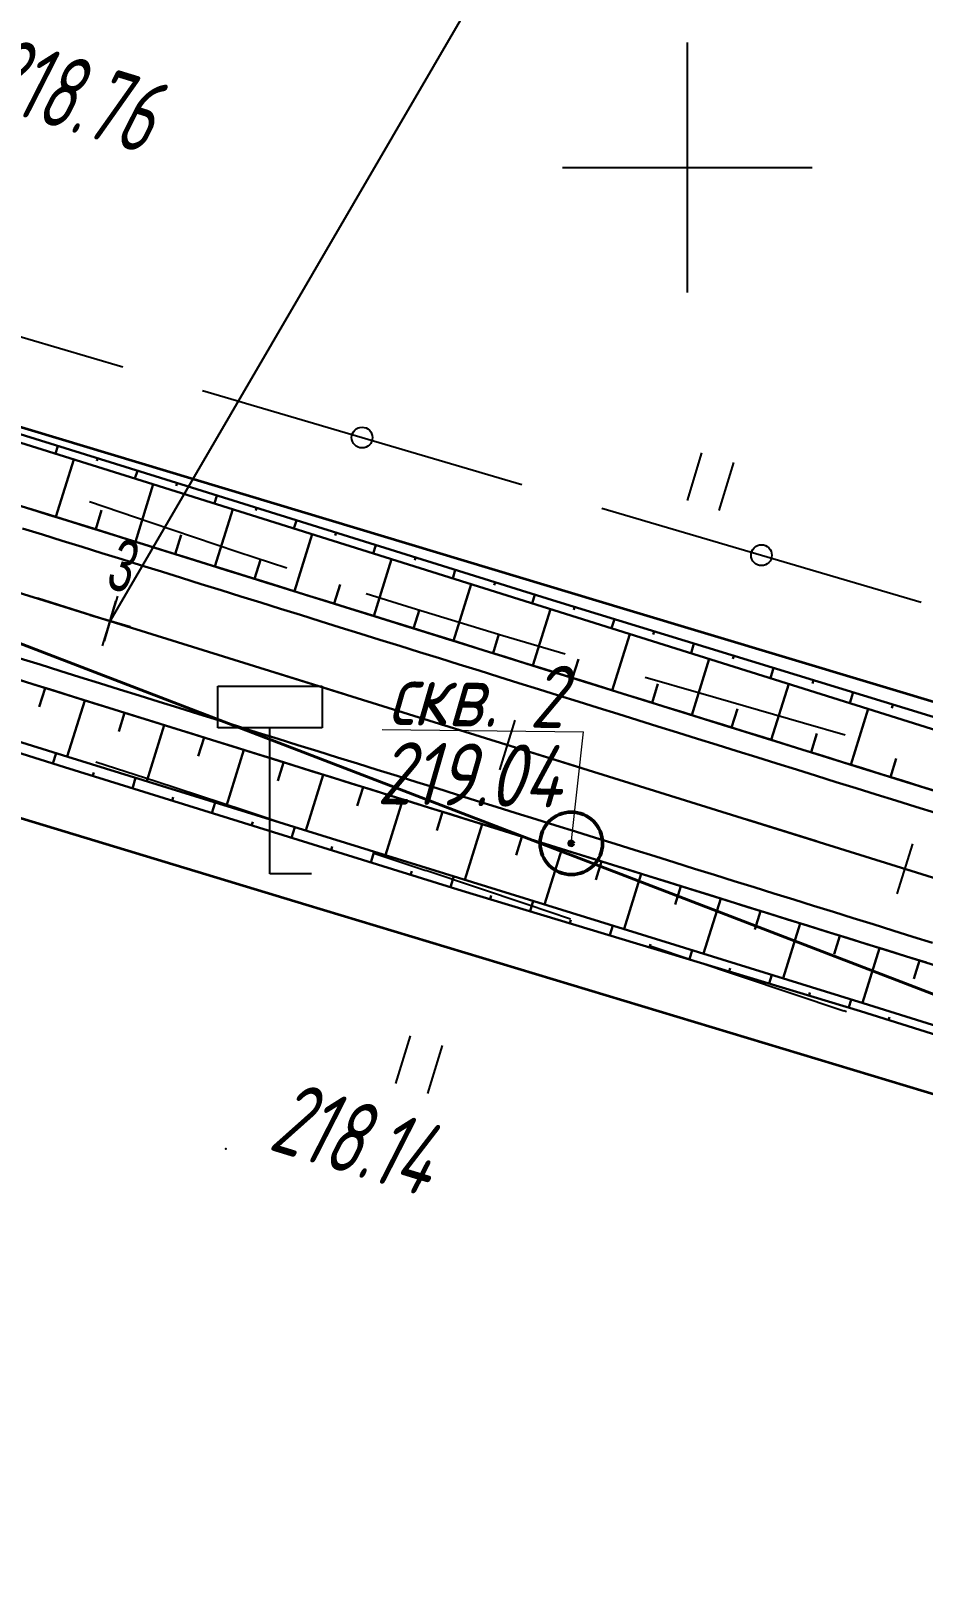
# Model space of a CAD drawing. Header units: millimetres. Extents: x -1799 to 6962, y -1020 to 4121.
# Drawn here: x -1437.2 to -1394.3, y 3811.4 to 3885.2 of the extents above; entities that cross this region are included whole.
import ezdxf
from ezdxf import colors
from ezdxf.entities.mleader import LeaderData, LeaderLine
from ezdxf.math import Vec2, Vec3

# ---------------------------------------------------------------- set-up
doc = ezdxf.new("R2010")
doc.units = ezdxf.units.MM
doc.linetypes.add('CONTI', pattern=[0])
doc.linetypes.add('STROT', pattern=[1.7, 0.5, -1.2])
for name, color, linetype, lineweight in [('10', 1, 'Continuous', 35), ('геология', 7, 'Continuous', 20), ('КОПИЯ_ОСЬ_13_ОТКОСЫ', 7, 'Continuous', 30), ('КОПИЯ_ОСЬ_ГРАНИЦЫ_ПОЛОС', 7, 'Continuous', 30), ('ОСЬ_ВЕРХ_ПОКРЫТИЯ_ГРАНИЦЫ_ПОЛОС', 7, 'Continuous', 30), ('ОСЬ_ВЕРХ_ПОКРЫТИЯ_ОСЬ', 1, 'Continuous', 30), ('Отметки', 5, 'Continuous', 30)]:
    doc.layers.add(name, color=color, linetype=linetype, lineweight=lineweight)
for name, color, linetype in [('_Ростелеком', 6, 'Continuous'), ('PI_OTDEFAULT', 172, 'CONTI'), ('PI_TTDEFAULT', 5, 'CONTI'), ('PLN_O', 7, 'CONTI'), ('SETKR', 2, 'CONTI'), ('SIT_LDEFAULT', 7, 'CONTI'), ('ZAPSKDEFAULT', 7, 'CONTI'), ('КОПИЯ_ОСЬ_ТАНГЕНСЫ', 1, 'Continuous'), ('ОСЬ_ВЕРХ_ПОКРЫТИЯ_ПИКЕТЫ', 1, 'Continuous'), ('ОСЬ_ВЕРХ_ПОКРЫТИЯ_ТАНГЕНСЫ', 1, 'Continuous'), ('разметка', 7, 'Continuous')]:
    doc.layers.add(name, color=color, linetype=linetype)
doc.styles.add('eskd', font='spds.shx', dxfattribs={"width": 1.2, "oblique": 15})
doc.styles.get("Standard").update_dxf_attribs({"font": 'arial.ttf'})
doc.styles.add('STYLE1', font='romand.shx', dxfattribs={"width": 0.9})
doc.styles.add('ГОСТ', font='', dxfattribs={"oblique": 15, "height": 4})
doc.styles.get('ГОСТ').set_extended_font_data('GOST type A')
doc.linetypes.add('кабель_связи_проект.', pattern='A,10,-1,["/",STYLE1,S=3,R=0,X=0,Y=-1.5],-4.1', length=15.1)

# ---------------------------------------------------------------- blocks, each defined once
blk = doc.blocks.new('BL_333')
at = {"color": 0}
for p, q in [((0, -6), (0, 6)), ((-6, 0), (6, 0))]:
    blk.add_line(p, q, dxfattribs=at)
blk = doc.blocks.new('BL_2011')
at = {"color": 0}
for p, q in [((0, 0), (0, 2.4)), ((1.6, 0), (1.6, 2.4))]:
    blk.add_line(p, q, dxfattribs=at)
blk = doc.blocks.new('BL_13')
at = {"color": 0}
for p, q in [((-2.5, 7), (-2.5, 9)), ((-2.5, 9), (2.5, 9)), ((2.5, 9), (2.5, 7)), ((0, 7), (-2.5, 7)), ((0, 0), (0, 7)), ((2.5, 7), (0, 7)), ((2, 0), (0, 0))]:
    blk.add_line(p, q, dxfattribs=at)
blk = doc.blocks.new('_None')
blk = doc.blocks.new('Крест')
at = {"layer": 'Отметки'}
for points in [[(0, 1), (0, -1)], [(-1, 0), (1, 0)]]:
    blk.add_lwpolyline(points, dxfattribs=at)

msp = doc.modelspace()

# ---------------------------------------------------------------- linework, layer by layer
at = {"layer": '10'}
for points in [[(-1663.636625153935, 3941.522183521104), (-1663.636625153935, 3941.522183521104), (-1660.504035623444, 3940.703480734875), (-1623.014035623686, 3929.81348073521), (-1594.45403562363, 3919.163480734837), (-1520.484035623425, 3891.126014574816), (-1408.554035623723, 3857.403480735061), (-1310.614035623314, 3827.993480734912), (-1310.614035623314, 3827.693480735098), (-1200.334035623519, 3792.743480734912), (-1162.754035623444, 3776.953480734875)], [(-804.504035623444, 3662.403480735061), (-824.5340356237048, 3666.023480735173), (-948.4240356233695, 3671.803480735433), (-975.8940356235744, 3675.363480735024), (-1007.464035623407, 3684.893480735284), (-1045.044035623481, 3689.693480735098), (-1091.514035623686, 3701.643480735284), (-1136.714035623407, 3726.003480734688), (-1145.914035623593, 3731.613480735024), (-1190.934035623612, 3759.81348073521), (-1203.524035623463, 3777.133480735508), (-1281.424035623369, 3800.433480735322), (-1370.854035623537, 3827.173480734614), (-1423.974035623649, 3843.233480735135), (-1467.20403562363, 3856.303480735433), (-1517.944035623388, 3871.633480735508), (-1536.604035623537, 3877.273480735173), (-1560.794035623481, 3884.923480734614), (-1568.404035623351, 3887.323480734986), (-1611.244035623668, 3900.8734807348), (-1670.724533441118, 3919.71056948175)]]:
    msp.add_lwpolyline(points, dxfattribs=at)
at = {"layer": '_Ростелеком', "linetype": 'кабель_связи_проект.', "lineweight": 40, "ltscale": 0.25}
msp.add_lwpolyline([(-1657.508299623549, 3939.309212735307), (-1658.166559841649, 3937.633192245302), (-1600.278279218406, 3918.21813336612), (-1339.90307447779, 3818.219484850218), (-1287.499567368408, 3802.76526898091), (-1263.755260603901, 3795.430219643203), (-1223.530477714949, 3781.706089482096), (-1196.627684615718, 3769.679823335645), (-1196.627684615718, 3769.679823335645), (-1140.230327299932, 3729.428283091088), (-1091.099603466128, 3703.07820017488), (-1044.780343006647, 3690.316537799698), (-948.5302202035, 3678.474030340475), (-823.7066648495584, 3672.227009011817)], dxfattribs=at)
at = {"layer": 'PI_TTDEFAULT', "color": 5}
msp.add_point((-1427.828299623556, 3831.499215735507, 218.139), dxfattribs=at)
at = {"layer": 'PLN_O'}
for p, q in [((-1447.20829962356, 3873.309212735307), (-1432.778299623567, 3869.059212735307)), ((-1428.948299623551, 3867.929215735209), (-1413.598299623574, 3863.409211734695)), ((-1409.758299623549, 3862.279213735287), (-1394.408299623572, 3857.759217735765))]:
    msp.add_line(p, q, dxfattribs=at)
for centre in [(-1421.278299623567, 3865.669213734952), (-1402.088299623565, 3860.01921173503)]:
    msp.add_circle(centre, 0.5, dxfattribs=at)
at = {"layer": 'SIT_LDEFAULT', "color": 7}
for p, q in [((-1431.408299623572, 3861.569214735565), (-1434.378299623602, 3862.579216734891)), ((-1427.248299623598, 3860.169213734952), (-1431.408299623572, 3861.569214735565)), ((-1424.898299623563, 3859.399216735189), (-1427.248299623598, 3860.169213734952)), ((-1418.878299623602, 3857.469216735487), (-1421.078299623556, 3858.169213734952)), ((-1414.508299623549, 3856.139214735863), (-1418.878299623602, 3857.469216735487)), ((-1411.518299623558, 3855.259217735765), (-1414.508299623549, 3856.139214735863)), ((-1404.998299623598, 3853.369217735169), (-1407.678299623591, 3854.149216735189)), ((-1400.068299623605, 3851.95921473523), (-1404.998299623598, 3853.379212735606)), ((-1398.068299623605, 3851.379212735606), (-1400.068299623605, 3851.949212734972)), ((-1434.068299623605, 3850.099213735585), (-1431.1882996236, 3849.159211734695)), ((-1431.1882996236, 3849.169213734952), (-1426.948299623551, 3847.76921173503)), ((-1426.948299623551, 3847.76921173503), (-1424.558299623595, 3846.979210735683)), ((-1420.768299623558, 3845.729210735683), (-1418.21829962357, 3844.879212735606)), ((-1418.21829962357, 3844.889214735863), (-1413.348299623574, 3843.259217735765)), ((-1413.348299623574, 3843.259217735765), (-1411.268299623558, 3842.559212735307)), ((-1407.488299623588, 3841.279213735287), (-1403.138299623553, 3839.809212735307)), ((-1403.138299623553, 3839.819214735565), (-1398.138299623553, 3838.129212735606)), ((-1398.138299623553, 3838.149216735189), (-1397.998299623598, 3838.099213735585))]:
    msp.add_line(p, q, dxfattribs=at)
at = {"layer": 'геология', "color": 1, "linetype": 'Continuous'}
for p, q in [((-1410.636047938422, 3851.519670627465), (-1420.311522245922, 3851.628282057506)), ((-1411.224821543836, 3846.179097643507), (-1410.63646304394, 3851.535294876819))]:
    msp.add_line(p, q, dxfattribs=at)
at = {"layer": 'геология', "color": 1, "linetype": 'Continuous', "lineweight": 50}
for radius in [1.5, 0.1033866461948492]:
    msp.add_circle((-1411.224821543836, 3846.179097643507), radius, dxfattribs=at)
at = {"layer": 'КОПИЯ_ОСЬ_13_ОТКОСЫ'}
for points in [[(-1642.687924493939, 3918.915540434805), (-1639.919601615131, 3917.945707925049), (-1631.789505179584, 3915.149239190308), (-1620.89121263808, 3911.487255700317), (-1608.225509818256, 3907.335892327515), (-1603.690185721576, 3905.87210143396), (-1598.23960893935, 3904.126209862915), (-1591.877594168842, 3902.104225762573), (-1583.69451921767, 3899.52374709436), (-1570.962066825092, 3895.539349206177), (-1347.280853446186, 3825.834572442261), (-1335.879333670795, 3822.330040581909), (-1324.458435233295, 3818.889114983765), (-1287.204132254779, 3807.816902764526)], [(-1644.151313956439, 3917.431179650513), (-1638.731849845111, 3915.537521966186), (-1633.303924735248, 3913.668276437012), (-1622.394249137104, 3909.985439904419), (-1610.625999625385, 3906.108627923218), (-1607.001716788471, 3904.931553490845), (-1601.578575308979, 3903.082672723022), (-1596.152900870502, 3901.246632226196), (-1588.915924246967, 3898.815521844116), (-1586.200882132709, 3897.910179742065), (-1575.338745291889, 3894.310490258423), (-1569.003494437397, 3892.219639428345), (-1540.471969779193, 3882.941700585571), (-1511.903457816303, 3873.77826751062), (-1502.351394828022, 3870.818634637085), (-1483.229110892475, 3864.957855828491), (-1473.659118827045, 3862.056259759155), (-1454.510009940326, 3856.281662591186), (-1435.413879569232, 3850.337120660034), (-1397.202270682514, 3838.510094292847), (-1348.108947928607, 3823.169106133667), (-1336.694671805561, 3819.650688775268), (-1325.260986502826, 3816.195961602417), (-1301.526367362201, 3809.119957574097)], [(-1507.678467113486, 3887.336215229158), (-1488.448433148287, 3881.415341118735), (-1469.597784236152, 3875.749873152387), (-1431.215973217002, 3863.808188648348), (-1412.12339814376, 3857.85218736661), (-1392.997513133994, 3852.003119678621), (-1373.909988719932, 3846.030890674715), (-1344.796402294151, 3837.029662342195), (-1340.260269481651, 3835.638541431551), (-1335.720932323447, 3834.257964344149), (-1328.906692821494, 3832.204802723055), (-1322.086136180869, 3830.172766895418), (-1316.613693553916, 3828.559470386629)], [(-1498.269979254566, 3883.900522493211), (-1479.160523188117, 3878.001814552036), (-1460.013058213421, 3872.226698153106), (-1450.423076612662, 3869.396619785962), (-1431.332897169303, 3863.432981480298), (-1374.09058759899, 3845.451375950513), (-1343.171947462271, 3835.860631931958), (-1331.824382765006, 3832.394201267895), (-1320.457530958365, 3828.991521824536), (-1293.696300489615, 3821.074712742505)], [(-1498.269979254566, 3883.900522493211), (-1479.160523188117, 3878.001814552036), (-1460.013058213421, 3872.226698153106), (-1450.423080760947, 3869.396617145662), (-1431.332886058799, 3863.432982654695), (-1374.090591747276, 3845.45137712491), (-1343.171951610557, 3835.860633106356), (-1331.824386913291, 3832.394202442293), (-1320.457535106651, 3828.991522998934), (-1293.696304637901, 3821.074713916903)], [(-1502.351394372896, 3870.81863528156), (-1483.229110437349, 3864.957856472966), (-1473.659118371919, 3862.05626040363), (-1454.51002474399, 3856.281663235662), (-1435.413894372896, 3850.337121304509), (-1397.202285486177, 3838.510094937322), (-1348.108962732271, 3823.169106778142), (-1336.694686609224, 3819.650689419744), (-1325.260970788911, 3816.195962246892), (-1301.526382165865, 3809.119958218572)], [(-1492.944472986177, 3867.393601712224), (-1473.823043542818, 3861.530213650701), (-1454.647781091646, 3855.839623745916), (-1435.571853357271, 3849.830163296697), (-1416.469466882661, 3843.905671414373), (-1397.322158533052, 3838.125344571111), (-1378.245681482271, 3832.117791470525), (-1359.206069665865, 3825.991853054998), (-1347.399886804536, 3822.229707058904), (-1342.84269686313, 3820.78933840656), (-1340.106734949068, 3819.930184659001), (-1333.256087976411, 3817.816697415349), (-1326.398940759615, 3815.724427517888), (-1320.919875818208, 3814.069817837712), (-1301.737472253755, 3808.409661587712)], [(-1435.888153392783, 3865.275176258211), (-1436.008011180869, 3864.893454761629)], [(-1435.985729200553, 3861.856374729809), (-1435.12525556774, 3864.617689121899)], [(-1433.979996044151, 3864.676047535067), (-1434.019943553916, 3864.548804493074)], [(-1432.071853954307, 3864.076918811922), (-1432.18997224044, 3863.700720996981)], [(-1432.166881544303, 3860.666334141431), (-1431.3072318861, 3863.424917210278)], [(-1430.163086254111, 3863.479735584383), (-1430.202225048057, 3863.354262561922)], [(-1428.253830272666, 3862.884131641512), (-1428.372696239463, 3862.503089161043)], [(-1434.076305372428, 3861.261358250317), (-1433.789470655631, 3862.181791294751)], [(-1428.348003370475, 3859.476293553052), (-1427.491069776725, 3862.226148594556)], [(-1426.344574291221, 3862.288535328035), (-1426.384201366416, 3862.161521167879)], [(-1424.435318309776, 3861.692931385164), (-1424.556549388877, 3861.30432054532)], [(-1430.2574271986, 3860.071310032544), (-1429.970897657584, 3860.990842808423)], [(-1424.529125196646, 3858.286245335278), (-1423.674938184928, 3861.027372349438)], [(-1422.52606232833, 3861.097335071688), (-1422.566467601768, 3860.967795581942)], [(-1420.616806346885, 3860.501738758211), (-1420.740402538291, 3860.105544300203)], [(-1420.710247022818, 3857.096204746899), (-1419.858776075553, 3859.828596104321)], [(-1418.70755036544, 3859.90613481534), (-1418.748749095908, 3859.774069996004)], [(-1426.438549024771, 3858.881269444165), (-1426.152904493521, 3859.797887791333)], [(-1416.798294383994, 3859.310538501863), (-1416.924240428916, 3858.906768055086)], [(-1422.619670850943, 3857.691221226391), (-1422.334941847037, 3858.604932774243)], [(-1416.89136884899, 3855.906156529126), (-1416.042613966178, 3858.629827488598)], [(-1414.889038402549, 3858.714934558992), (-1414.93101533126, 3858.580344410067)], [(-1412.979782421104, 3858.119338245516), (-1413.10809357833, 3857.707999439363)], [(-1418.800823194693, 3856.501180638013), (-1418.516979200553, 3857.411977757153)], [(-1413.072490675162, 3854.716115940747), (-1412.226451856803, 3857.431051243481)], [(-1411.068695384971, 3857.529639454012), (-1411.11070283126, 3857.392287464266)], [(-1409.156128246299, 3856.944739551668), (-1409.289551097861, 3856.508475513582)], [(-1414.981945020865, 3855.311132420239), (-1414.699016554068, 3856.219022740063)], [(-1409.253612501334, 3853.526067722973), (-1408.410320265006, 3856.232274998364)], [(-1407.243576366416, 3856.359839649324), (-1407.288040477744, 3856.214415760164)], [(-1405.331009227744, 3855.774939746981), (-1405.473297435752, 3855.309668750887)], [(-1411.163066847037, 3854.12109183186), (-1410.881053907584, 3855.026067722973)], [(-1405.434764845084, 3852.336027134595), (-1404.594158155631, 3855.033506382641)], [(-1403.418442089072, 3855.190039844637), (-1403.465881664268, 3855.034949512606)], [(-1401.505874950401, 3854.605139942293), (-1401.657059032432, 3854.110861988192)], [(-1399.593338329307, 3854.020247669344), (-1399.643722850791, 3853.855483265047)], [(-1436.507324393451, 3853.639824517456), (-1436.787903006732, 3852.739510186401)], [(-1407.344188673209, 3852.931051243481), (-1407.0630912611, 3853.833120335278)], [(-1401.615886671256, 3851.145978916821), (-1400.777996046256, 3853.834730137524)], [(-1397.680771190635, 3853.435347767), (-1397.840805370322, 3852.912062854891)], [(-1434.597900565326, 3853.044792779175), (-1435.439209159076, 3850.345009453979)], [(-1432.688476737201, 3852.449768670288), (-1432.968902762592, 3851.54983580896)], [(-1403.525310499381, 3851.741003025708), (-1403.245128614615, 3852.640165318188)], [(-1397.797008497428, 3849.955938328442), (-1396.961864454459, 3852.635953892407)], [(-1395.768204051963, 3852.850447864656), (-1395.821548778526, 3852.676017017488)], [(-1430.779022391498, 3851.854736932007), (-1431.618072684467, 3849.162262566772)], [(-1428.869598563373, 3851.25971282312), (-1429.149292166889, 3850.362221368042)], [(-1399.706432325553, 3850.550962437329), (-1399.427135450553, 3851.447210301098)], [(-1436.13468905063, 3850.007470425603), (-1435.975753503755, 3850.512025174138)], [(-1426.960174735248, 3850.664681084839), (-1427.796905692279, 3847.979561455933)], [(-1395.887554151725, 3849.360914219556), (-1395.609172804068, 3850.254255284009)], [(-1434.225234704927, 3849.412514981267), (-1434.173019128755, 3849.580933865544)], [(-1425.050720389545, 3850.069649346558), (-1425.329651053607, 3849.174614556518)], [(-1423.14129656142, 3849.474625237671), (-1423.975738700092, 3846.796860345093)], [(-1432.315017419771, 3848.820069607732), (-1432.157119470552, 3849.329110440251)], [(-1421.231872733295, 3848.87959349939), (-1421.510009940326, 3847.987007744995)], [(-1430.404769617036, 3848.227624234197), (-1430.352157312349, 3848.397301968572)], [(-1428.494521814302, 3847.635171231267), (-1428.335982995943, 3848.146409329412)], [(-1419.322418387592, 3848.284569390503), (-1420.154602225482, 3845.614159234253)], [(-1417.412994559467, 3847.689537652222), (-1417.690368827045, 3846.799400933472)], [(-1426.584304529146, 3847.042725857732), (-1426.531448083833, 3847.213136013982)], [(-1424.674056726411, 3846.450272854802), (-1424.514816003755, 3846.963708218572)], [(-1415.503540213764, 3847.094513543335), (-1416.333435233295, 3844.431450494018)], [(-1422.763839441255, 3845.857827481267), (-1422.710738855318, 3846.028970059392)], [(-1420.853591638521, 3845.265374478337), (-1420.693679529146, 3845.781007107732)], [(-1413.594116385639, 3846.499481805054), (-1413.870758231342, 3845.611794121948)], [(-1411.684692557514, 3845.904450066772), (-1412.512268241107, 3843.248749383179)], [(-1409.775238211811, 3845.309425957886), (-1410.051117118061, 3844.424187310425)], [(-1418.943343835786, 3844.672929104802), (-1418.89006014438, 3844.844804104802)], [(-1417.03312655063, 3844.080483731267), (-1416.872512536958, 3844.598305996892)], [(-1407.865814383686, 3844.714394219604), (-1408.69110124892, 3842.066048272339)], [(-1415.119765954927, 3843.498208340642), (-1415.067519861177, 3843.671220120427)], [(-1405.956390555561, 3844.119370110718), (-1406.231476004779, 3843.236588128296)], [(-1413.205093103365, 3842.92019778156), (-1413.055190759615, 3843.416795071599)], [(-1404.046936209857, 3843.524338372436), (-1404.869934256732, 3840.883347161499)], [(-1402.137512381732, 3842.929306634155), (-1402.411834891498, 3842.048981316772)], [(-1411.29045076938, 3842.342187222478), (-1411.24049349399, 3842.507722195623)], [(-1409.375808435396, 3841.764176663396), (-1409.233932214693, 3842.234063443181)], [(-1400.228088553607, 3842.334282525268), (-1401.048797782123, 3839.700646050659)], [(-1398.318634207904, 3841.739250786987), (-1398.592224295795, 3840.861374505249)], [(-1407.461135583833, 3841.186166104314), (-1407.413863855318, 3841.342797574041)], [(-1405.546493249849, 3840.608155545232), (-1405.412704187349, 3841.051331814763)], [(-1396.409210379779, 3841.1442266781), (-1397.227630789936, 3838.517937310425)], [(-1403.631820398286, 3840.030152615544), (-1403.587234216646, 3840.177872952459)], [(-1394.499786551654, 3840.549194939819), (-1394.772583182514, 3839.673767693725)], [(-1401.717178064302, 3839.452142056462), (-1401.591445642427, 3839.86860781574)], [(-1399.802535730318, 3838.87413149738), (-1399.760604577974, 3839.012948330876)], [(-1397.887862878755, 3838.296120938298), (-1397.770217615083, 3838.685876187322)], [(-1395.978164392427, 3837.702088650701), (-1395.937392908052, 3837.831528958318)]]:
    msp.add_lwpolyline(points, dxfattribs=at)
at = {"layer": 'КОПИЯ_ОСЬ_ГРАНИЦЫ_ПОЛОС'}
for points in [[(-1437.291182272156, 3862.266271883075), (-1436.337564191888, 3861.969118982007), (-1435.383946111679, 3861.67196608187), (-1434.430328031323, 3861.374813183596), (-1433.476709951143, 3861.077660282527), (-1432.523091870875, 3860.780507380528), (-1431.569473790578, 3860.483354481322), (-1430.615855710397, 3860.186201579322), (-1429.662237630158, 3859.889048679185), (-1428.70861954989, 3859.591895779979), (-1427.755001469652, 3859.294742880774), (-1426.801383389326, 3858.997589980637), (-1425.847765309116, 3858.700437079568), (-1424.894147228877, 3858.403284179431), (-1423.940529148638, 3858.106131281157), (-1422.98691106837, 3857.808978379157), (-1422.033292988132, 3857.511825479952), (-1421.079674907922, 3857.214672579815), (-1420.126056827654, 3856.917519678746), (-1419.172438747386, 3856.620366776747), (-1418.218820667205, 3856.323213877541), (-1417.265202586879, 3856.026060977404), (-1416.31158450664, 3855.728908075404), (-1415.357966426373, 3855.431755176199), (-1414.404348346134, 3855.134602276062), (-1413.450730265895, 3854.837449375925), (-1412.497112185656, 3854.540296474856), (-1411.543494105388, 3854.243143575651), (-1410.589876025149, 3853.945990675514), (-1409.636257944852, 3853.648837776308), (-1408.682639864614, 3853.351684874308), (-1407.729021784404, 3853.054531974171), (-1406.775403704136, 3852.757379074966), (-1405.821785623868, 3852.460226172966), (-1404.868167543687, 3852.163073271898), (-1403.914549463361, 3851.865920373623), (-1402.960931383181, 3851.568767473486), (-1402.007313302855, 3851.271614572418), (-1401.053695222616, 3850.974461672281), (-1400.100077142435, 3850.677308773075), (-1399.146459062138, 3850.380155872007), (-1398.192840981928, 3850.08300297187), (-1397.239222901631, 3849.785850071733), (-1396.285604821422, 3849.488697170665), (-1395.331986741212, 3849.191544270528), (-1394.378368660915, 3848.894391369459), (-1393.424750580676, 3848.597238469322)], [(-1437.996718931323, 3854.106724891265), (-1437.043884674893, 3853.809816236061), (-1436.091050421082, 3853.512907579926), (-1435.138216164536, 3853.215998922859), (-1434.185381907349, 3852.919090268587), (-1433.232547653364, 3852.622181612452), (-1432.279713397866, 3852.325272956316), (-1431.326879142192, 3852.028364300181), (-1430.374044886636, 3851.731455644046), (-1429.421210632738, 3851.43454698698), (-1428.468376372059, 3851.137638332707), (-1427.515542120809, 3850.840729677503), (-1426.56270786435, 3850.543821020437), (-1425.60987360792, 3850.246912365233), (-1424.657039354866, 3849.950003708166), (-1423.704205095875, 3849.653095052962), (-1422.75137084288, 3849.356186396827), (-1421.798536586391, 3849.059277739761), (-1420.845702329118, 3848.762369085488), (-1419.892868076093, 3848.465460429353), (-1418.940033819576, 3848.168551772286), (-1417.987199564077, 3847.871643116151), (-1417.03436530756, 3847.574734460947), (-1416.081531053778, 3847.277825804812), (-1415.128696795544, 3846.980917149608), (-1414.175862542519, 3846.684008493473), (-1413.223028286089, 3846.387099836406), (-1412.270194029659, 3846.090191181202), (-1411.317359774976, 3845.793282525067), (-1410.364525519302, 3845.496373868932), (-1409.411691263804, 3845.199465212797), (-1408.458857008131, 3844.902556556662), (-1407.506022753505, 3844.605647900526), (-1406.553188497046, 3844.30873924346), (-1405.600354239743, 3844.011830589187), (-1404.64751998503, 3843.714921933984), (-1403.694685730288, 3843.418013277848), (-1402.741851476332, 3843.121104620782), (-1401.789017218272, 3842.824195964647), (-1400.836182964404, 3842.527287308511), (-1399.883348705383, 3842.230378653308), (-1398.930514453115, 3841.933469998104), (-1397.977680196773, 3841.636561341037), (-1397.024845941187, 3841.339652684902), (-1396.072011685601, 3841.042744028767), (-1395.119177430015, 3840.745835372632), (-1394.166343174429, 3840.448926716496)]]:
    msp.add_lwpolyline(points, dxfattribs=at)
at = {"layer": 'КОПИЯ_ОСЬ_ТАНГЕНСЫ'}
msp.add_line((-1630.428299624144, 3918.259214735975), (-1334.846127066694, 3826.154102989857), dxfattribs=at)
at = {"layer": 'ОСЬ_ВЕРХ_ПОКРЫТИЯ_ГРАНИЦЫ_ПОЛОС', "linetype": 'Continuous'}
for points in [[(-1274.374706251334, 3812.341451634106), (-1322.173778516959, 3826.555952061352), (-1333.550182325553, 3829.983465183911), (-1344.907299024771, 3833.474355686841), (-1564.943492872428, 3902.042413700757), (-1579.480770094107, 3906.585798252759), (-1587.648754102896, 3909.157251347241), (-1593.995471937369, 3911.170034397778), (-1599.430454237174, 3912.906507481274), (-1604.857875806998, 3914.654470432934), (-1609.366847974967, 3916.118635166821), (-1613.871387464713, 3917.593465794263), (-1617.471591932486, 3918.781682957348), (-1628.312618238639, 3922.416860569653), (-1637.292293531607, 3925.501981724438), (-1639.040050343456, 3926.114274419298)], [(-1437.29216043624, 3862.262962687214), (-1436.338547455749, 3861.965793421877), (-1435.384934475345, 3861.668624154677), (-1434.431321494854, 3861.371454889339), (-1433.477708514451, 3861.074285623071), (-1432.52409553396, 3860.777116355871), (-1431.570482553556, 3860.479947090534), (-1430.616869573094, 3860.182777824265), (-1429.663256592574, 3859.885608559859), (-1428.709643612141, 3859.588439294522), (-1427.756030631679, 3859.291270027322), (-1426.802417651304, 3858.994100761053), (-1425.848804670784, 3858.696931495716), (-1424.895191690322, 3858.399762228516), (-1423.94157870989, 3858.102592963179), (-1422.987965729428, 3857.80542369691), (-1422.034352748937, 3857.508254432504), (-1421.080739768475, 3857.211085164373), (-1420.127126788042, 3856.913915899967), (-1419.17351380758, 3856.616746633698), (-1418.219900827205, 3856.31957736743), (-1417.266287846714, 3856.022408102092), (-1416.312674866223, 3855.725238835824), (-1415.359061885732, 3855.428069569555), (-1414.405448905358, 3855.130900304218), (-1413.451835924896, 3854.833731037018), (-1412.498222944405, 3854.536561771681), (-1411.544609963943, 3854.239392504481), (-1410.59099698351, 3853.942223240075), (-1409.637384003048, 3853.645053974737), (-1408.683771022586, 3853.347884708469), (-1407.730158042124, 3853.0507154422), (-1406.776545061633, 3852.753546176863), (-1405.822932081259, 3852.456376910594), (-1404.869319100797, 3852.159207644326), (-1403.915706120306, 3851.86203837992), (-1402.962093139815, 3851.564869111789), (-1402.008480159353, 3851.267699847383), (-1401.054867178949, 3850.970530581114), (-1400.101254198516, 3850.673361314845), (-1399.147641218055, 3850.376192049508), (-1398.194028237593, 3850.079022783239), (-1397.24041525716, 3849.781853516971), (-1396.28680227664, 3849.484684249771), (-1395.333189296178, 3849.187514984434), (-1394.379576315745, 3848.890345720028), (-1393.425963335225, 3848.593176451896)], [(-1393.723476831763, 3847.638458840934), (-1394.677089812196, 3847.935628104408), (-1395.630702792658, 3848.232797373471), (-1396.584315773091, 3848.529966638808), (-1397.537928753611, 3848.827135903214), (-1398.491541734014, 3849.124305170414), (-1399.445154714447, 3849.421474436683), (-1400.398767694938, 3849.71864370202), (-1401.352380675342, 3850.015812968289), (-1402.305993655833, 3850.312982233626), (-1403.259606636295, 3850.610151500826), (-1404.213219616815, 3850.907320766163), (-1405.166832597277, 3851.204490033363), (-1406.12044557771, 3851.5016592987), (-1407.074058558084, 3851.798828563106), (-1408.027671538546, 3852.095997829375), (-1408.981284519037, 3852.393167095644), (-1409.93489749947, 3852.690336360981), (-1410.888510479961, 3852.987505627249), (-1411.842123460423, 3853.284674893518), (-1412.795736440856, 3853.581844160718), (-1413.749349421347, 3853.879013426055), (-1414.70296240175, 3854.176182692324), (-1415.656575382183, 3854.47335195673), (-1416.610188362674, 3854.770521222998), (-1417.563801343165, 3855.067690488336), (-1418.517414323598, 3855.364859755536), (-1419.47102730406, 3855.662029021804), (-1420.424640284493, 3855.95919828621), (-1421.378253264926, 3856.256367554342), (-1422.331866245446, 3856.553536819679), (-1423.285479225849, 3856.850706085016), (-1424.239092206282, 3857.147875351285), (-1425.192705186773, 3857.445044617553), (-1426.146318167235, 3857.742213883822), (-1427.099931147668, 3858.039383148228), (-1428.05354412813, 3858.336552415428), (-1429.007157108592, 3858.633721680765), (-1429.960770089054, 3858.930890947034), (-1430.914383069545, 3859.228060212371), (-1431.867996050007, 3859.52522947864), (-1432.82160903044, 3859.822398744908), (-1433.775222010872, 3860.119568009314), (-1434.728834991334, 3860.416737275583), (-1435.682447971709, 3860.713906543714), (-1436.6360609522, 3861.011075807189), (-1437.589673932691, 3861.308245074389)]]:
    msp.add_lwpolyline(points, dxfattribs=at)
at = {"layer": 'ОСЬ_ВЕРХ_ПОКРЫТИЯ_ГРАНИЦЫ_ПОЛОС', "linetype": 'Continuous', "lineweight": 30}
msp.add_lwpolyline([(-1393.870182271339, 3841.39959503935), (-1394.823011431339, 3841.69652004951), (-1395.775840591339, 3841.993445056875), (-1396.728669751339, 3842.290370064241), (-1397.681498911252, 3842.587295073469), (-1398.634328071252, 3842.884220080835), (-1399.587157231252, 3843.181145088201), (-1400.539986391252, 3843.478070097429), (-1401.492815551252, 3843.774995105726), (-1402.445644711222, 3844.071920113091), (-1403.398473871222, 3844.36884512232), (-1404.351303031164, 3844.665770129685), (-1405.304132191164, 3844.962695137982), (-1406.256961351135, 3845.259620147211), (-1407.209790511135, 3845.55654515737), (-1408.162619671135, 3845.853470163805), (-1409.115448831135, 3846.15039517117), (-1410.068277991135, 3846.447320179467), (-1411.021107151048, 3846.744245188695), (-1411.973936311048, 3847.041170196061), (-1412.926765471018, 3847.338095204358), (-1413.879594631018, 3847.635020211724), (-1414.832423790989, 3847.931945220952), (-1415.785252950989, 3848.228870228318), (-1416.738082110931, 3848.525795237546), (-1417.690911270931, 3848.822720245843), (-1418.643740430931, 3849.119645252277), (-1419.596569590902, 3849.416570260574), (-1420.549398750902, 3849.713495269802), (-1421.502227910873, 3850.010420278099), (-1422.455057070872, 3850.307345287328), (-1423.407886230872, 3850.604270295625), (-1424.360715390814, 3850.90119530299), (-1425.313544550814, 3851.198120311287), (-1426.266373710785, 3851.495045319584), (-1427.219202870785, 3851.79197032695), (-1428.172032030785, 3852.088895336178), (-1429.124861190785, 3852.385820343544), (-1430.077690350756, 3852.682745351841), (-1431.030519510756, 3852.979670359206), (-1431.983348670698, 3853.276595368435), (-1432.936177830668, 3853.5735203758), (-1433.889006990668, 3853.870445385029), (-1434.841836150581, 3854.167370394257), (-1435.794665310581, 3854.464295402554), (-1436.747494470581, 3854.761220408057), (-1437.700323630581, 3855.058145417285)], dxfattribs=at)
at = {"layer": 'ОСЬ_ВЕРХ_ПОКРЫТИЯ_ОСЬ'}
msp.add_lwpolyline([(-1561.860352413953, 3896.891755443451), (-1347.775217594657, 3830.177560410847), (-1347.775217594657, 3830.177560410847, 0.00330241361), (-1321.869298156866, 3822.291975049687), (-1321.869298156866, 3822.291975049687), (-1286.023151538762, 3811.638830455405)], format="xyb", dxfattribs=at)
at = {"layer": 'ОСЬ_ВЕРХ_ПОКРЫТИЯ_ПИКЕТЫ'}
for p, q in [((-1433.754651805697, 3855.661579743412), (-1433.010868064846, 3858.04837377501)), ((-1433.754651805697, 3855.661579743412), (-1433.010868064846, 3858.04837377501)), ((-1414.66029955798, 3849.711309816142), (-1413.91651581646, 3852.098103846808)), ((-1395.565947309884, 3843.761039887008), (-1394.822163568451, 3846.147833918606))]:
    msp.add_line(p, q, dxfattribs=at)
at = {"layer": 'ОСЬ_ВЕРХ_ПОКРЫТИЯ_ТАНГЕНСЫ'}
msp.add_line((-1630.428299624144, 3918.259214735975), (-1334.848299624156, 3826.149214735639), dxfattribs=at)
at = {"layer": 'разметка', "linetype": 'STROT', "lineweight": 30, "ltscale": 7}
msp.add_lwpolyline([(-1666.752185957468, 3931.93467095719, 0.01522750781938193), (-1561.849754613437, 3896.889744118241), (-1347.406125533211, 3830.067871123937, 0.003288604315945664), (-1322.237807545511, 3822.40651906879), (-1286.01633866372, 3811.640374228743, -0.03773518057566602), (-1201.220455152847, 3781.749372388621, -0.04960856921293474), (-1149.702530005792, 3750.971493631986, 0.1025020384713238), (-1038.491439590571, 3701.348729628523, 0.03454137068555378), (-963.7061950824482, 3691.955496420537)], format="xyb", dxfattribs=at)

# ---------------------------------------------------------------- block references
at = {"layer": '_Ростелеком'}
msp.add_blockref('BL_13', (-1425.702588875944, 3844.722254215193), dxfattribs=at)
at = {"layer": 'SETKR', "color": 82}
msp.add_blockref('BL_333', (-1405.648299623563, 3878.639214735863), dxfattribs=at)
at = {"layer": 'ZAPSKDEFAULT', "color": 7, "rotation": 342.9999999999999}
for p in [(-1405.648299623563, 3862.639214735863), (-1419.648299623563, 3834.639214735863)]:
    msp.add_blockref('BL_2011', p, dxfattribs=at)
at = {"layer": 'Отметки', "rotation": 343.7785268804441}
msp.add_blockref('Крест', (-1433.382759935243, 3856.854976758746), dxfattribs=at)

# ---------------------------------------------------------------- texts
at = {"layer": 'PI_OTDEFAULT', "color": 172, "style": 'eskd', "oblique": 10, "width": 0.8}
for s, p in [('218.76', (-1439.628299623602, 3881.689217735467)), ('218.14', (-1425.838299623565, 3831.499215735507))]:
    msp.add_text(s, height=3.5, rotation=342.9999999999999, dxfattribs=at).set_placement(p)
at = {"layer": 'геология', "color": 1, "style": 'ГОСТ', "oblique": 15}
for s, p in [('скв. 2', (-1420.056088949137, 3851.868169273635)), ('219.04', (-1420.579687187264, 3848.062725775329))]:
    msp.add_text(s, height=3, rotation=358.9021483181525, dxfattribs=at).set_placement(p)
at = {"layer": 'ОСЬ_ВЕРХ_ПОКРЫТИЯ_ПИКЕТЫ', "width": 0.6}
msp.add_text('3', height=2.5, rotation=342.691681005702, dxfattribs=at).set_placement((-1433.652527900113, 3858.510188300547))

# ---------------------------------------------------------------- leaders
at = {"layer": 'Отметки', "ltscale": 0.2}
ml = msp.add_multileader_mtext('Standard', dxfattribs=at)
ml.set_content('220,19', color=256, style='ГОСТ')
ml.set_leader_properties()
ml.set_arrow_properties(name='NONE')
ml.build(insert=Vec2(0, 0))
ml.multileader.update_dxf_attribs({"text_left_attachment_type": 6, "text_right_attachment_type": 6, "dogleg_length": 0.36, "arrow_head_size": 2})
ctx = ml.context
ctx.base_point, ctx.arrow_head_size, ctx.landing_gap_size, ctx.plane_origin, ctx.plane_x_axis, ctx.plane_y_axis = Vec3(-1409.826383289545, 3896.550752218562), 2, 0, Vec3(-1415.609295985885, 3817.172758852516), Vec3(0.955401452036347, -0.2953101174136095), Vec3(0.2953101174136095, 0.955401452036347)
ctx.left_attachment, ctx.right_attachment = 6, 6
notes = []
notes.append((ctx, [(0, (1, 1, 0), (-1410.170327812279, 3896.657063860831), (0.955401452036347, -0.2953101174136095), 0.36, [(0, [(-1433.382759935243, 3856.854976758746)], 0, [])])]))
ctx.mtext.insert, ctx.mtext.text_direction, ctx.mtext.rotation, ctx.mtext.line_spacing_style, ctx.mtext.flow_direction = Vec3(-1408.467830097497, 3900.946008648177), Vec3(0.955401452036347, -0.2953101174136095), 5.983405210958495, 2, 5
for ctx, leaders in notes:
    for number, flags, end, landing, length, lines in leaders:
        leader = LeaderData()
        leader.index, (leader.has_last_leader_line, leader.has_dogleg_vector, leader.attachment_direction) = number, flags
        leader.last_leader_point, leader.dogleg_vector, leader.dogleg_length = Vec3(end), Vec3(landing), length
        for number, points, colour, breaks in lines:
            line = LeaderLine()
            line.index, line.vertices, line.color, line.breaks = number, Vec3.list(points), colors.encode_raw_color(colour), breaks
            leader.lines.append(line)
        ctx.leaders.append(leader)

doc.saveas('drawing.dxf')
